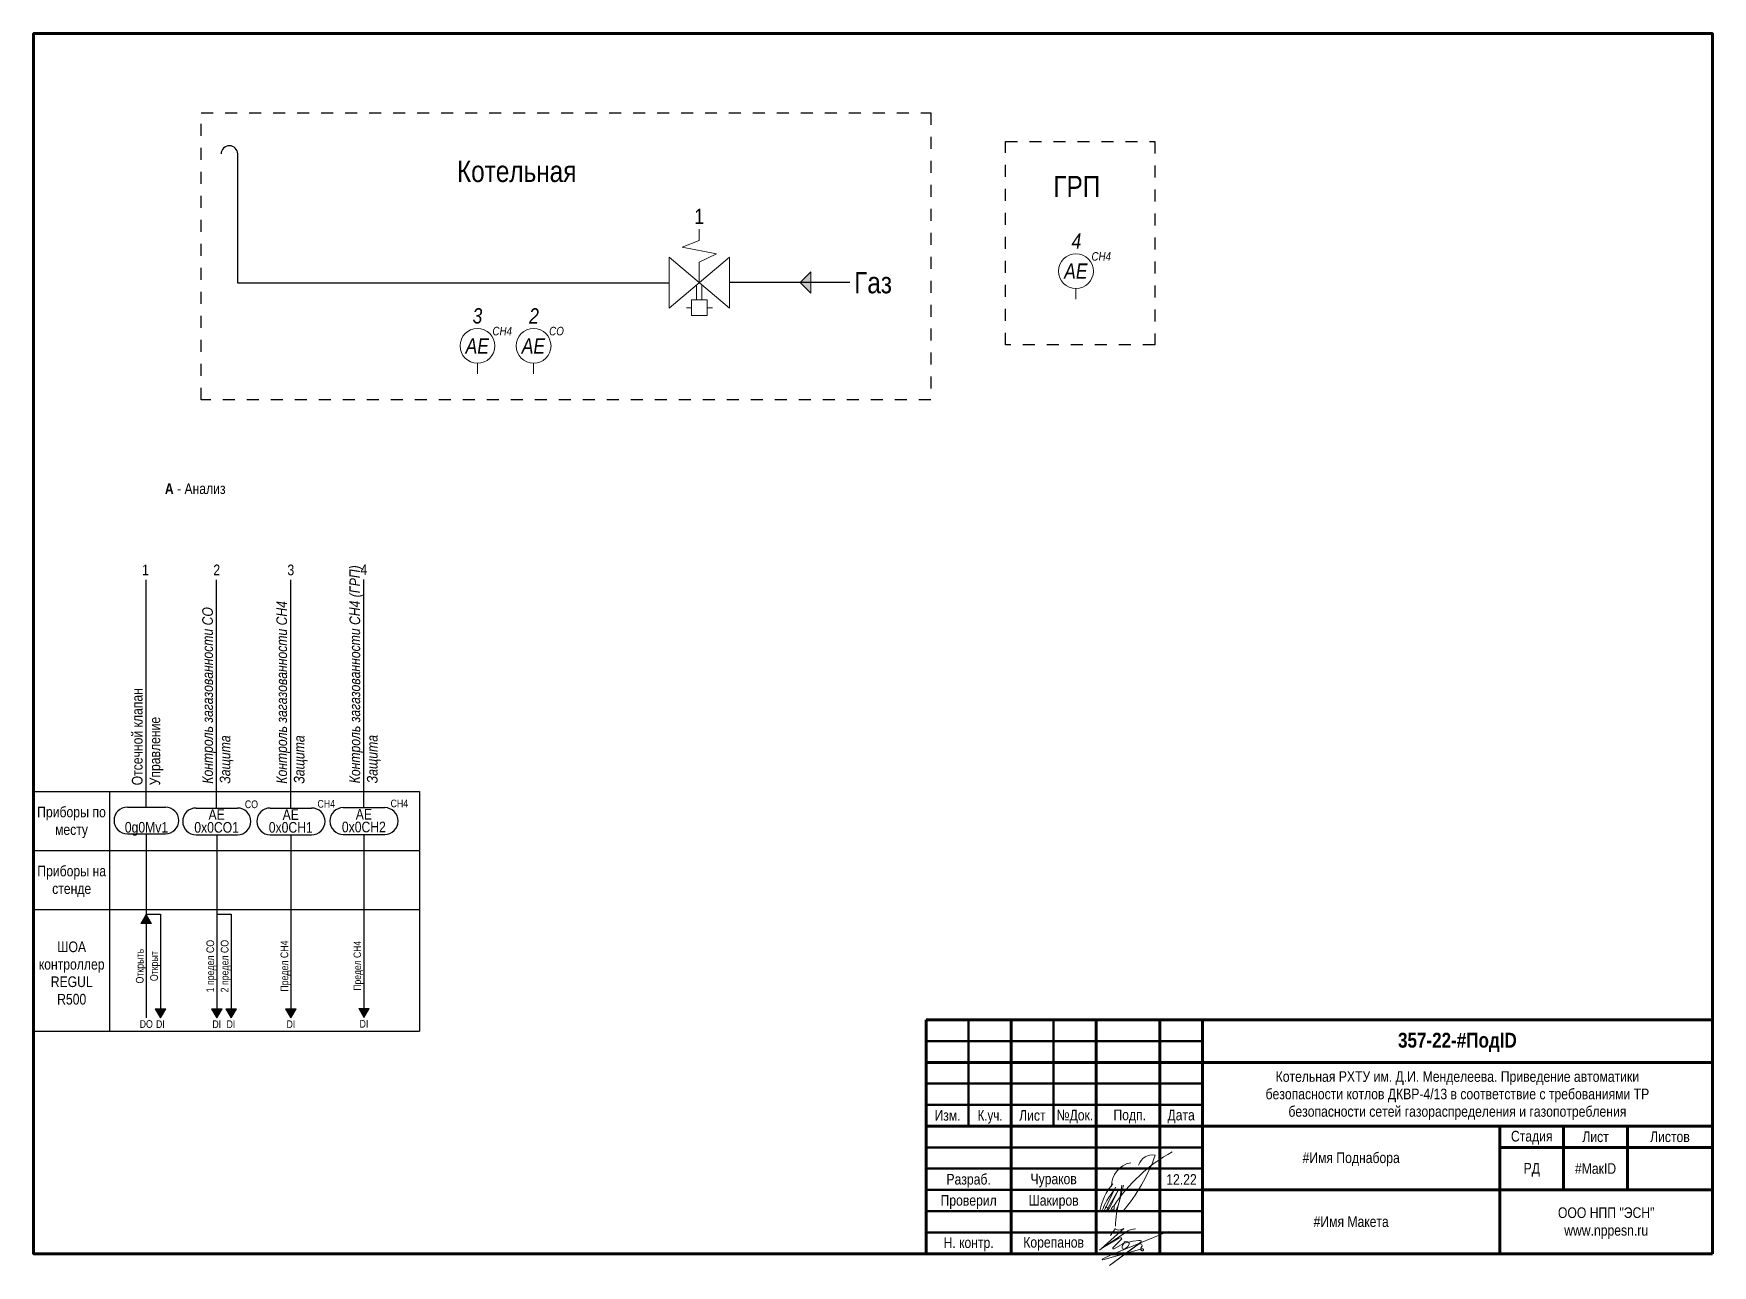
# Model space of a CAD drawing. Header units: millimetres. Extents: x -6000 to 26000, y -6000 to 26000.
# Drawn here: x 20 to 415, y -626.9 to -337.1 of the extents above; entities that cross this region are included whole.
import ezdxf

# ---------------------------------------------------------------- set-up
doc = ezdxf.new("R2010")
doc.units = ezdxf.units.MM
doc.header["$MEASUREMENT"] = 0
doc.linetypes.add('Штриховая', pattern=[5.644444, 2.822222, -2.822222])
for name, color, linetype, lineweight in [('0_Ном._пера__1', 7, 'Continuous', 15), ('0_Ном._пера__241', 7, 'Continuous', 50), ('0_Ном._пера__246', 7, 'Continuous', 100), ('2D - Общий_Ном._пера__1', 7, 'Continuous', 15), ('2D - Общий_Ном._пера__21', 7, 'Continuous', 30), ('Аннотация - Текст_Ном._пера__1', 7, 'Continuous', 15), ('Чертеж и Рисунок_Ном._пера__1', 7, 'Continuous', 15), ('Чертеж и Рисунок_Ном._пера__21', 7, 'Continuous', 30)]:
    doc.layers.add(name, color=color, linetype=linetype, lineweight=lineweight)
doc.layers.add('0_Ном._пера__9', color=7, linetype='Continuous', lineweight=15, true_color=0x3dad99)
doc.layers.add('2D - Общий', color=7, linetype='Continuous')
doc.styles.add('СГЕНЕРИР_СТИЛЬ_1', font='ARIALN.TTF')
doc.styles.add('СГЕНЕРИР_СТИЛЬ_2', font='')
doc.styles.add('СГЕНЕРИР_СТИЛЬ_4', font='ARIALN.TTF')
doc.styles.get('СГЕНЕРИР_СТИЛЬ_2').set_extended_font_data('Arial Narrow', italic=True)

# ---------------------------------------------------------------- blocks, each defined once
blk = doc.blocks.new('Линия_7', base_point=(46.51, -544.29))
at = {"layer": '2D - Общий', "linetype": 'Continuous', "lineweight": 0, "true_color": 0x000000}
blk.add_hatch(color=18, dxfattribs=at).paths.add_polyline_path([(46.51, -544.29), (45.26, -546.45), (47.76, -546.45)])
at = {"layer": '2D - Общий_Ном._пера__1', "color": 7, "linetype": 'Continuous', "lineweight": 15}
for p, q in [((46.51, -544.29), (45.26, -546.45)), ((46.51, -544.29), (47.76, -546.45)), ((47.76, -546.45), (45.26, -546.45))]:
    blk.add_line(p, q, dxfattribs=at)
at = {"layer": '2D - Общий_Ном._пера__21', "color": 7, "linetype": 'Continuous', "lineweight": 30}
blk.add_line((46.51, -546.45), (46.51, -568.67), dxfattribs=at)
blk = doc.blocks.new('Линия_8', base_point=(49.88, -544.29))
at = {"layer": '2D - Общий', "linetype": 'Continuous', "lineweight": 0, "true_color": 0x000000}
blk.add_hatch(color=18, dxfattribs=at).paths.add_polyline_path([(49.88, -568.67), (51.13, -566.5), (48.63, -566.5)])
at = {"layer": '2D - Общий_Ном._пера__1', "color": 7, "linetype": 'Continuous', "lineweight": 15}
for p, q in [((48.63, -566.5), (51.13, -566.5)), ((49.88, -568.67), (48.63, -566.5)), ((49.88, -568.67), (51.13, -566.5))]:
    blk.add_line(p, q, dxfattribs=at)
at = {"layer": '2D - Общий_Ном._пера__21', "color": 7, "linetype": 'Continuous', "lineweight": 30}
blk.add_line((49.88, -544.29), (49.88, -566.5), dxfattribs=at)
blk = doc.blocks.new('Линия_9', base_point=(63.1, -544.29))
at = {"layer": '2D - Общий', "linetype": 'Continuous', "lineweight": 0, "true_color": 0x000000}
blk.add_hatch(color=18, dxfattribs=at).paths.add_polyline_path([(63.1, -568.68), (64.35, -566.51), (61.85, -566.51)])
at = {"layer": '2D - Общий_Ном._пера__1', "color": 7, "linetype": 'Continuous', "lineweight": 15}
for p, q in [((61.85, -566.51), (64.35, -566.51)), ((63.1, -568.68), (61.85, -566.51)), ((63.1, -568.68), (64.35, -566.51))]:
    blk.add_line(p, q, dxfattribs=at)
at = {"layer": '2D - Общий_Ном._пера__21', "color": 7, "linetype": 'Continuous', "lineweight": 30}
blk.add_line((63.1, -544.29), (63.1, -566.51), dxfattribs=at)
blk = doc.blocks.new('Линия_10', base_point=(66.48, -544.29))
at = {"layer": '2D - Общий', "linetype": 'Continuous', "lineweight": 0, "true_color": 0x000000}
blk.add_hatch(color=18, dxfattribs=at).paths.add_polyline_path([(66.48, -568.68), (67.73, -566.51), (65.23, -566.51)])
at = {"layer": '2D - Общий_Ном._пера__1', "color": 7, "linetype": 'Continuous', "lineweight": 15}
for p, q in [((65.23, -566.51), (67.73, -566.51)), ((66.48, -568.68), (65.23, -566.51)), ((66.48, -568.68), (67.73, -566.51))]:
    blk.add_line(p, q, dxfattribs=at)
at = {"layer": '2D - Общий_Ном._пера__21', "color": 7, "linetype": 'Continuous', "lineweight": 30}
blk.add_line((66.48, -544.29), (66.48, -566.51), dxfattribs=at)
blk = doc.blocks.new('Линия_11', base_point=(80.54, -544.29))
at = {"layer": '2D - Общий', "linetype": 'Continuous', "lineweight": 0, "true_color": 0x000000}
blk.add_hatch(color=18, dxfattribs=at).paths.add_polyline_path([(80.54, -568.68), (81.79, -566.51), (79.29, -566.51)])
at = {"layer": '2D - Общий_Ном._пера__1', "color": 7, "linetype": 'Continuous', "lineweight": 15}
for p, q in [((79.29, -566.51), (81.79, -566.51)), ((80.54, -568.68), (79.29, -566.51)), ((80.54, -568.68), (81.79, -566.51))]:
    blk.add_line(p, q, dxfattribs=at)
at = {"layer": '2D - Общий_Ном._пера__21', "color": 7, "linetype": 'Continuous', "lineweight": 30}
blk.add_line((80.54, -544.29), (80.54, -566.51), dxfattribs=at)
blk = doc.blocks.new('Линия_12', base_point=(97.74, -544.2))
at = {"layer": '2D - Общий', "linetype": 'Continuous', "lineweight": 0, "true_color": 0x000000}
blk.add_hatch(color=18, dxfattribs=at).paths.add_polyline_path([(97.74, -568.59), (98.99, -566.42), (96.49, -566.42)])
at = {"layer": '2D - Общий_Ном._пера__1', "color": 7, "linetype": 'Continuous', "lineweight": 15}
for p, q in [((96.49, -566.42), (98.99, -566.42)), ((97.74, -568.59), (96.49, -566.42)), ((97.74, -568.59), (98.99, -566.42))]:
    blk.add_line(p, q, dxfattribs=at)
at = {"layer": '2D - Общий_Ном._пера__21', "color": 7, "linetype": 'Continuous', "lineweight": 30}
blk.add_line((97.74, -544.2), (97.74, -566.42), dxfattribs=at)

msp = doc.modelspace()

# ---------------------------------------------------------------- hatches: boundary and pattern name
at = {"layer": 'Чертеж и Рисунок_Ном._пера__1', "linetype": 'Continuous', "lineweight": 15}
msp.add_hatch(color=7, dxfattribs=at).paths.add_polyline_path([(200.4, -395.7), (202.9, -398.2), (202.9, -393.2)])

# ---------------------------------------------------------------- linework, layer by layer
at = {"layer": '0_Ном._пера__241', "color": 7, "linetype": 'Continuous', "lineweight": 50}
for p, q in [((240, -569.12), (240, -594.12)), ((260, -569.12), (260, -594.12)), ((230, -574.12), (295, -574.12)), ((230, -584.12), (295, -584.12)), ((295, -589.12), (230, -589.12)), ((295, -599.12), (230, -599.12)), ((295, -604.12), (230, -604.12)), ((295, -609.12), (230, -609.12)), ((295, -614.12), (230, -614.12)), ((295, -619.12), (230, -619.12))]:
    msp.add_line(p, q, dxfattribs=at)
at = {"layer": '0_Ном._пера__246', "color": 7, "linetype": 'Continuous', "lineweight": 100}
for p, q in [((415, -569.12), (230, -569.12)), ((230, -569.12), (230, -624.12)), ((250, -569.12), (250, -624.12)), ((270, -569.12), (270, -624.12)), ((285, -569.12), (285, -624.12)), ((295, -569.12), (295, -624.12)), ((415, -579.12), (230, -579.12)), ((415, -594.12), (230, -594.12)), ((365, -624.12), (365, -594.12)), ((380, -594.12), (380, -609.12)), ((395, -594.12), (395, -609.12)), ((415, -599.12), (365, -599.12)), ((415, -609.12), (295, -609.12))]:
    msp.add_line(p, q, dxfattribs=at)
at = {"layer": '0_Ном._пера__246', "color": 7, "linetype": 'Continuous', "lineweight": 100, "flags": 128}
msp.add_lwpolyline([(415, -624.12), (415, -337.12), (20, -337.12), (20, -624.12)], close=True, dxfattribs=at)
at = {"layer": '0_Ном._пера__9', "color": 135, "linetype": 'Continuous', "lineweight": 15, "true_color": 0x3dad99}
for p, q in [((275.49, -611.75), (276.47, -607.99)), ((275.49, -611.75), (276.07, -608.02)), ((274.54, -608.46), (271.86, -614.01)), ((272.35, -614.11), (275.1, -609.32)), ((275.1, -609.32), (272.84, -614.01)), ((273.33, -614.11), (273.51, -613.79)), ((274.27, -613.18), (274.13, -614.22)), ((274.53, -614.27), (275.27, -612.52))]:
    msp.add_line(p, q, dxfattribs=at)
at = {"layer": '0_Ном._пера__9', "color": 135, "linetype": 'Continuous', "lineweight": 15, "true_color": 0x3dad99, "flags": 128}
for points in [[(273.37, -619.88), (274.48, -618.24, -0.414214), (274.51, -618.24), (274.64, -618.33, 0.267949), (275.98, -618.43), (276.48, -618.19, -0.775573), (276.51, -618.22), (271.17, -622.97), (270.81, -623.31), (270.95, -623.17, 0.030067), (271.39, -622.8), (276.91, -619.11, -0.091908), (278.11, -618.52), (279.12, -618.26, -0.933541), (279.19, -618.38)], [(271.87, -622.49), (275.11, -620.64, -0.08719), (275.64, -620.41), (275.75, -620.39, -0.702393), (275.98, -620.72), (273.94, -622.75, 0.136086), (273.9, -622.86, 0.443716), (274.02, -623), (274.18, -623, 0.161222), (274.25, -622.97), (276.29, -621.77, -0.026522), (276.38, -621.71, -0.768791), (276.46, -621.78), (276.23, -622.22, 0.105043), (276.11, -622.63, 0.43472), (276.54, -623.09, 0.16132), (276.66, -623.05), (277.28, -622.59, 0.102211), (277.56, -622.28), (277.58, -622.24, -0.023478), (277.62, -622.18, 0.197304), (277.75, -621.62, 0.161257), (277.69, -621.51, 0.094433), (277.46, -621.36), (277.44, -621.35, 0.083774), (277.2, -621.3, 0.05387), (276.8, -621.31, 0.985858), (276.69, -621.63), (278.65, -621.2, -0.027151), (278.73, -621.18), (280.02, -621.04, -0.046388), (280.15, -621.04), (280.38, -621.05, -0.65616), (280.5, -621.41), (273.14, -626.88), (279.32, -622.39), (280.16, -621.83), (280.27, -621.81, -0.038414), (280.38, -621.8), (280.48, -621.8), (280.5, -621.81, -0.402341), (280.8, -622.41, 0.020676), (280.78, -622.47), (280.55, -622.85, 0.467701), (280.83, -623.46, 0.131652), (281.07, -623.37, 0.726247), (280.97, -623), (280.88, -622.99, 0.115506), (280.74, -623), (274.6, -624.71), (271.6, -625.54), (271.48, -625.53, -0.747293), (271.44, -625.38), (273.5, -624.4), (286.93, -618.93)]]:
    msp.add_lwpolyline(points, format="xyb", dxfattribs=at)
at = {"layer": '0_Ном._пера__9', "color": 135, "linetype": 'Continuous', "lineweight": 15, "true_color": 0x3dad99}
for centre, radius, start, end in [((306.41, -633.95), 38.51, 118.6981, 146.8966), ((279.27, -608.26), 5.66, 101.6434, 180.3746), ((243.78, -586.61), 42.61, 319.6537, 340.3805), ((283.34, -604.39), 3.52, 80.6082, 161.7985), ((283.79, -616.35), 13.12, 138.6736, 169.7126), ((286.05, -619.36), 15.59, 139.9163, 160.3208), ((296.11, -618), 21.55, 163.167, 179.0964), ((272.19, -613.81), 0.668, 353.3227, 96.6773), ((273.35, -613.51), 0.661, 268.7016, 341.1724)]:
    msp.add_arc(centre, radius, start, end, dxfattribs=at)
msp.add_ellipse((273.9, -613.58), major_axis=(0.248, 0.662), ratio=0.421875, dxfattribs=at)
at = {"layer": '2D - Общий_Ном._пера__21', "color": 7, "linetype": 'Continuous', "lineweight": 30}
for p, q in [((46.51, -519.07), (46.51, -465.64)), ((63.07, -519.14), (63.07, -465.65)), ((80.51, -519.14), (80.51, -465.65)), ((97.71, -519.05), (97.71, -465.56)), ((20, -515.43), (110.83, -515.43)), ((37.84, -515.43), (37.84, -571.8)), ((110.83, -515.43), (110.83, -571.8)), ((42.08, -519.07), (51.02, -519.07)), ((58.23, -519.29), (67.98, -519.29)), ((75.67, -519.29), (85.42, -519.29)), ((92.87, -519.2), (102.62, -519.2)), ((20, -529.29), (110.83, -529.29)), ((42.08, -525.37), (51.02, -525.37)), ((46.51, -525.46), (46.51, -544.29)), ((58.23, -525.59), (67.98, -525.59)), ((63.1, -525.59), (63.1, -544.29)), ((75.67, -525.59), (85.42, -525.59)), ((80.54, -525.59), (80.54, -544.29)), ((92.87, -525.5), (102.62, -525.5)), ((97.74, -525.5), (97.74, -544.2)), ((20, -543.18), (110.83, -543.18)), ((46.51, -544.29), (49.88, -544.29)), ((63.1, -544.29), (66.48, -544.29)), ((20, -571.8), (110.83, -571.8))]:
    msp.add_line(p, q, dxfattribs=at)
for centre, start, end in [((42.08, -522.22), 90, 270), ((51.02, -522.22), 270, 90), ((58.23, -522.44), 90, 270), ((67.98, -522.44), 270, 90), ((75.67, -522.44), 90, 270), ((85.42, -522.44), 270, 90), ((92.87, -522.35), 90, 270), ((102.62, -522.35), 270, 90)]:
    msp.add_arc(centre, 3.15, start, end, dxfattribs=at)
at = {"layer": 'Чертеж и Рисунок_Ном._пера__1', "color": 7, "linetype": 'Continuous', "lineweight": 15}
for p, q in [((176.63, -385.8), (176.63, -383.09)), ((172.58, -387.33), (176.63, -385.8)), ((183.71, -401.67), (169.56, -389.72)), ((169.56, -389.72), (169.56, -401.67)), ((169.56, -401.67), (183.71, -389.72)), ((180.68, -388.95), (172.58, -387.33)), ((176.63, -390.85), (180.68, -388.95)), ((176.63, -395.7), (176.63, -390.86)), ((183.71, -389.72), (183.71, -401.67)), ((200.4, -395.7), (202.9, -393.2)), ((202.9, -393.2), (202.9, -398.2)), ((176.01, -396.22), (176.01, -399.77)), ((177.26, -399.77), (177.26, -396.22)), ((200.4, -395.7), (202.9, -398.2)), ((265.25, -399.6), (265.25, -397.1)), ((174.81, -401.61), (173.61, -401.61)), ((174.81, -399.77), (178.5, -399.77)), ((174.81, -403.46), (174.81, -399.77)), ((176.01, -399.77), (177.26, -399.77)), ((178.5, -399.77), (178.5, -403.46)), ((178.5, -401.61), (179.7, -401.61)), ((178.5, -403.46), (174.81, -403.46)), ((124.43, -417.17), (124.43, -414.67)), ((137.64, -417.17), (137.64, -414.67))]:
    msp.add_line(p, q, dxfattribs=at)
for centre in [(265.25, -393), (124.43, -410.58), (137.64, -410.58)]:
    msp.add_arc(centre, 4.1, 90, 89.8448, dxfattribs=at)
at = {"layer": 'Чертеж и Рисунок_Ном._пера__21', "color": 7, "linetype": 'Штриховая', "lineweight": 30}
for p, q in [((59.44, -355.73), (231.07, -355.73)), ((59.44, -423.28), (59.44, -355.73)), ((231.07, -355.73), (231.07, -423.28)), ((248.66, -362.53), (283.82, -362.53)), ((248.66, -410.31), (248.66, -362.53)), ((283.82, -362.53), (283.82, -410.31)), ((283.82, -410.31), (248.66, -410.31)), ((231.07, -423.28), (59.44, -423.28))]:
    msp.add_line(p, q, dxfattribs=at)
at = {"layer": 'Чертеж и Рисунок_Ном._пера__21', "color": 7, "linetype": 'Continuous', "lineweight": 30}
for p, q in [((68.03, -395.79), (68.03, -365.44)), ((151.85, -395.79), (68.03, -395.79)), ((169.56, -395.79), (151.85, -395.79)), ((205.22, -395.7), (183.71, -395.7)), ((212.08, -395.7), (202.9, -395.7))]:
    msp.add_line(p, q, dxfattribs=at)
msp.add_arc((66.08, -365.44), 1.95, 0, 180, dxfattribs=at)

# ---------------------------------------------------------------- block references
at = {"layer": '2D - Общий', "color": 7, "linetype": 'Continuous', "lineweight": 30}
for name, p in [('Линия_7', (46.51, -544.29)), ('Линия_8', (49.88, -544.29)), ('Линия_9', (63.1, -544.29)), ('Линия_10', (66.48, -544.29)), ('Линия_11', (80.54, -544.29)), ('Линия_12', (97.74, -544.2))]:
    msp.add_blockref(name, p, dxfattribs=at)

# ---------------------------------------------------------------- texts
at = {"layer": '0_Ном._пера__1', "color": 7, "linetype": 'Continuous', "lineweight": 15, "attachment_point": 5}
for s, insert, char_height, style in [('\\A1;{\\pqc;\\fArial Narrow|b1|i0|c204|p34;357-22\\fArial Narrow|b1|i0|c204|p34;-\\fArial Narrow|b1|i0|c204|p34;#ПодID}', (355, -574.41), 3.5, 'СГЕНЕРИР_СТИЛЬ_4'), ('\\A1;{\\pqc;\\fArial Narrow|b0|i0|c204|p34;Изм.}', (235.04, -591.6), 2.5, 'СГЕНЕРИР_СТИЛЬ_1'), ('\\A1;{\\W0.950000x;\\pqc;\\fArial Narrow|b0|i0|c204|p34;К.уч.}', (245.04, -591.95), 2.5, 'СГЕНЕРИР_СТИЛЬ_1'), ('\\A1;{\\pqc;\\fArial Narrow|b0|i0|c204|p34;Лист}', (255, -591.6), 2.5, 'СГЕНЕРИР_СТИЛЬ_1'), ('\\A1;{\\pqc;\\fArial Narrow|b0|i0|c204|p34;№Док.}', (265, -591.88), 2.5, 'СГЕНЕРИР_СТИЛЬ_1'), ('\\A1;{\\pqc;\\fArial Narrow|b0|i0|c204|p34; Подп.}', (277.5, -591.84), 2.5, 'СГЕНЕРИР_СТИЛЬ_1'), ('\\A1;{\\pqc;\\fArial Narrow|b0|i0|c204|p34;Дата}', (290, -591.88), 2.5, 'СГЕНЕРИР_СТИЛЬ_1'), ('\\A1;{\\pqc;\\fArial Narrow|b0|i0|c204|p34;Стадия}', (372.5, -596.84), 2.5, 'СГЕНЕРИР_СТИЛЬ_1'), ('\\A1;{\\pqc;\\fArial Narrow|b0|i0|c204|p34;Лист}', (387.5, -596.63), 2.5, 'СГЕНЕРИР_СТИЛЬ_1'), ('\\A1;{\\pqc;\\fArial Narrow|b0|i0|c204|p34;Листов}', (405, -596.63), 2.5, 'СГЕНЕРИР_СТИЛЬ_1'), ('\\A1;{\\pqc;\\fArial Narrow|b0|i0|c204|p34;#Имя Поднабора}', (330, -601.93), 2.5, 'СГЕНЕРИР_СТИЛЬ_1'), ('\\A1;{\\pqc;\\fArial Narrow|b0|i0|c204|p34;РД}', (372.5, -604.4), 2.5, 'СГЕНЕРИР_СТИЛЬ_1'), ('\\A1;{\\pqc;\\fArial Narrow|b0|i0|c204|p34;#МакID}', (387.5, -604.1), 2.5, 'СГЕНЕРИР_СТИЛЬ_1'), ('\\A1;{\\pqc;\\fArial Narrow|b0|i0|c204|p34;#Имя Макета}', (330, -616.6), 2.5, 'СГЕНЕРИР_СТИЛЬ_1')]:
    msp.add_mtext(s, dxfattribs=dict(at, insert=insert, char_height=char_height, style=style))
at = {"layer": '0_Ном._пера__1', "color": 7, "linetype": 'Continuous', "lineweight": 15, "insert": (355, -586.93), "char_height": 2.5, "width": 102.1134, "attachment_point": 5, "line_spacing_factor": 0.984993, "style": 'СГЕНЕРИР_СТИЛЬ_1'}
msp.add_mtext('\\A1;{\\pqc;\\fArial Narrow|b0|i0|c204|p34;Котельная РХТУ им. Д.И. Менделеева. Приведение автоматики безопасности котлов ДКВР-4/13 в соответствие с требованиями ТР безопасности сетей газораспределения и газопотребления}', dxfattribs=at)
at = {"layer": '0_Ном._пера__1', "color": 7, "linetype": 'Continuous', "lineweight": 15, "insert": (390, -616.93), "char_height": 2.5, "attachment_point": 5, "line_spacing_factor": 0.996855, "style": 'СГЕНЕРИР_СТИЛЬ_1'}
msp.add_mtext('\\A1;{\\pqc;\\fArial Narrow|b0|i0|c204|p34;ООО НПП "ЭСН"\\P\\pqc;\\fArial Narrow|b0|i0|c204|p34;www.nppesn.ru}', dxfattribs=at)
at = {"layer": 'Аннотация - Текст_Ном._пера__1', "color": 7, "linetype": 'Continuous', "lineweight": 15}
for s, insert, char_height, attachment_point, style in [('\\A1;{\\pql;\\fArial Narrow|b1|i0|c204|p34;A \\fArial Narrow|b0|i0|c204|p34;- Анализ}', (50.89, -442.92), 2.5, 1, 'СГЕНЕРИР_СТИЛЬ_4'), ('\\A1;{\\pqc;\\fArial Narrow|b0|i0|c204|p34;1}', (46.33, -462.02), 2.5, 2, 'СГЕНЕРИР_СТИЛЬ_1'), ('\\A1;{\\pqc;\\fArial Narrow|b0|i0|c204|p34;2}', (63.09, -462.03), 2.5, 2, 'СГЕНЕРИР_СТИЛЬ_1'), ('\\A1;{\\pqc;\\fArial Narrow|b0|i0|c204|p34;3}', (80.52, -462.03), 2.5, 2, 'СГЕНЕРИР_СТИЛЬ_1'), ('\\A1;{\\pqc;\\fArial Narrow|b0|i0|c204|p34;4}', (97.72, -461.95), 2.5, 2, 'СГЕНЕРИР_СТИЛЬ_1'), ('\\A1;{\\pqc;\\fArial Narrow|b0|i0|c204|p34;C\\fArial Narrow|b0|i0|c204|p34;H4}', (88.86, -517.4), 1.8, 2, 'СГЕНЕРИР_СТИЛЬ_1'), ('\\A1;{\\pqc;\\fArial Narrow|b0|i0|c204|p34;CH4}', (106.06, -517.31), 1.8, 2, 'СГЕНЕРИР_СТИЛЬ_1'), ('\\A1;{\\pqc;\\fArial Narrow|b0|i0|c204|p34;AE}', (63.07, -519.56), 2.5, 2, 'СГЕНЕРИР_СТИЛЬ_1'), ('\\A1;{\\pqc;\\fArial Narrow|b0|i0|c204|p34;CO}', (71.26, -517.51), 1.8, 2, 'СГЕНЕРИР_СТИЛЬ_1'), ('\\A1;{\\pqc;\\fArial Narrow|b0|i0|c204|p34;AE}', (80.51, -519.59), 2.5, 2, 'СГЕНЕРИР_СТИЛЬ_1'), ('\\A1;{\\pqc;\\fArial Narrow|b0|i0|c204|p34;AE}', (97.71, -519.51), 2.5, 2, 'СГЕНЕРИР_СТИЛЬ_1'), ('\\A1;{\\pqc;\\fArial Narrow|b0|i0|c204|p34;0\\fArial Narrow|b0|i0|c204|p34;g\\fArial Narrow|b0|i0|c204|p34;0\\fArial Narrow|b0|i0|c204|p34;Mv\\fArial Narrow|b0|i0|c204|p34;1}', (46.56, -522.57), 2.5, 2, 'СГЕНЕРИР_СТИЛЬ_1'), ('\\A1;{\\pqc;\\fArial Narrow|b0|i0|c204|p34;0\\fArial Narrow|b0|i0|c204|p34;x\\fArial Narrow|b0|i0|c204|p34;0CO1}', (63.07, -522.59), 2.5, 2, 'СГЕНЕРИР_СТИЛЬ_1'), ('\\A1;{\\pqc;\\fArial Narrow|b0|i0|c204|p34;0\\fArial Narrow|b0|i0|c204|p34;x\\fArial Narrow|b0|i0|c204|p34;0CH1}', (80.51, -522.59), 2.5, 2, 'СГЕНЕРИР_СТИЛЬ_1'), ('\\A1;{\\pqc;\\fArial Narrow|b0|i0|c204|p34;0x0CH\\fArial Narrow|b0|i0|c204|p34;2}', (97.71, -522.5), 2.5, 2, 'СГЕНЕРИР_СТИЛЬ_1'), ('\\A1;{\\pqc;\\fArial Narrow|b0|i0|c204|p34;DO}', (46.51, -569.2), 1.8, 2, 'СГЕНЕРИР_СТИЛЬ_1'), ('\\A1;{\\pqc;\\fArial Narrow|b0|i0|c204|p34;DI}', (49.83, -569.23), 1.8, 2, 'СГЕНЕРИР_СТИЛЬ_1'), ('\\A1;{\\pqc;\\fArial Narrow|b0|i0|c204|p34;DI}', (63.09, -569.24), 1.8, 2, 'СГЕНЕРИР_СТИЛЬ_1'), ('\\A1;{\\pqc;\\fArial Narrow|b0|i0|c204|p34;DI}', (66.43, -569.24), 1.8, 2, 'СГЕНЕРИР_СТИЛЬ_1'), ('\\A1;{\\pqc;\\fArial Narrow|b0|i0|c204|p34;DI}', (80.53, -569.24), 1.8, 2, 'СГЕНЕРИР_СТИЛЬ_1'), ('\\A1;{\\pqc;\\fArial Narrow|b0|i0|c204|p34;DI}', (97.73, -569.15), 1.8, 2, 'СГЕНЕРИР_СТИЛЬ_1'), ('\\A1;{\\pqc;\\fArial Narrow|b0|i0|c204|p34;Разраб.}', (240, -605.36), 2.5, 2, 'СГЕНЕРИР_СТИЛЬ_1'), ('\\A1;{\\pqc;\\fArial Narrow|b0|i0|c204|p34;Чураков}', (260, -605.28), 2.5, 2, 'СГЕНЕРИР_СТИЛЬ_1'), ('\\A1;{\\pqc;\\fArial Narrow|b0|i0|c204|p34;12.22}', (290.08, -605.42), 2.5, 2, 'СГЕНЕРИР_СТИЛЬ_1'), ('\\A1;{\\pqc;\\fArial Narrow|b0|i0|c204|p34;Проверил}', (240, -610.33), 2.5, 2, 'СГЕНЕРИР_СТИЛЬ_1'), ('\\A1;{\\pqc;\\fArial Narrow|b0|i0|c204|p34;Шакиров}', (260, -610.33), 2.5, 2, 'СГЕНЕРИР_СТИЛЬ_1'), ('\\A1;{\\pqc;\\fArial Narrow|b0|i0|c204|p34;Н. контр.}', (240, -620.28), 2.5, 2, 'СГЕНЕРИР_СТИЛЬ_1'), ('\\A1;{\\pqc;\\fArial Narrow|b0|i0|c204|p34;Корепанов}', (260, -620.19), 2.5, 2, 'СГЕНЕРИР_СТИЛЬ_1')]:
    msp.add_mtext(s, dxfattribs=dict(at, insert=insert, char_height=char_height, attachment_point=attachment_point, style=style))
at = {"layer": 'Аннотация - Текст_Ном._пера__1', "color": 7, "linetype": 'Continuous', "lineweight": 15, "char_height": 2.5, "rotation": 90}
for s, insert, attachment_point, line_spacing_factor, style in [('\\A1;{\\pql;\\fArial Narrow|b0|i1|c204|p34;Контроль загазованности СН4 (ГРП)\\P\\pql;\\fArial Narrow|b0|i1|c204|p34;Защита}', (94.33, -513.47), 1, 0.985274, 'СГЕНЕРИР_СТИЛЬ_2'), ('\\A1;{\\pql;\\fArial Narrow|b0|i1|c204|p34;Контроль загазованности СО\\P\\pql;\\fArial Narrow|b0|i1|c204|p34;Защита}', (59.69, -513.56), 1, 0.985274, 'СГЕНЕРИР_СТИЛЬ_2'), ('\\A1;{\\pql;\\fArial Narrow|b0|i1|c204|p34;Контроль загазованности \\fArial Narrow|b0|i1|c204|p34;CH4\\P\\pql;\\fArial Narrow|b0|i1|c204|p34;Защита}', (77.13, -513.56), 1, 0.985274, 'СГЕНЕРИР_СТИЛЬ_2'), ('\\A1;{\\pqc;\\fArial Narrow|b0|i0|c204|p34;Отсечной клапан\\P\\pql;\\fArial Narrow|b0|i0|c204|p34;Управление}', (43.13, -502.52), 2, 0.996855, 'СГЕНЕРИР_СТИЛЬ_1')]:
    msp.add_mtext(s, dxfattribs=dict(at, insert=insert, attachment_point=attachment_point, line_spacing_factor=line_spacing_factor, style=style))
at = {"layer": 'Аннотация - Текст_Ном._пера__1', "color": 7, "linetype": 'Continuous', "lineweight": 15, "char_height": 2.5, "attachment_point": 2, "style": 'СГЕНЕРИР_СТИЛЬ_1'}
for s, insert, line_spacing_factor in [('\\A1;{\\pqc;\\fArial Narrow|b0|i0|c204|p34;Приборы по\\P\\pqc;\\fArial Narrow|b0|i0|c204|p34;месту}', (28.92, -518.97), 0.996771), ('\\A1;{\\pqc;\\fArial Narrow|b0|i0|c204|p34;ШОА\\P\\pqc;\\fArial Narrow|b0|i0|c204|p34;контроллер\\P\\pqc;\\fArial Narrow|b0|i0|c204|p34;REGUL\\P\\pqc;\\fArial Narrow|b0|i0|c204|p34;R\\fArial Narrow|b0|i0|c204|p34;5\\fArial Narrow|b0|i0|c204|p34;00}', (28.97, -550.68), 0.986333)]:
    msp.add_mtext(s, dxfattribs=dict(at, insert=insert, line_spacing_factor=line_spacing_factor))
at = {"layer": 'Аннотация - Текст_Ном._пера__1', "color": 7, "linetype": 'Continuous', "lineweight": 15, "insert": (28.97, -532.85), "char_height": 2.5, "width": 16.3851, "attachment_point": 2, "line_spacing_factor": 0.996256, "style": 'СГЕНЕРИР_СТИЛЬ_1'}
msp.add_mtext('\\A1;{\\pqc;\\fArial Narrow|b0|i0|c204|p34;Приборы \\fArial Narrow|b0|i0|c204|p34;на стенде}', dxfattribs=at)
at = {"layer": 'Аннотация - Текст_Ном._пера__1', "color": 7, "linetype": 'Continuous', "lineweight": 15, "attachment_point": 2, "rotation": 90, "style": 'СГЕНЕРИР_СТИЛЬ_1'}
for s, insert, char_height in [('\\A1;{\\pqc;\\fArial Narrow|b0|i0|c204|p34;Открыть}', (44.08, -556.48), 1.8), ('\\A1;{\\pqc;\\fArial Narrow|b0|i0|c204|p34;Открыт}', (47.45, -556.48), 1.8), ('\\A1;{\\pqc;\\fArial Narrow|b0|i0|c204|p34;1\\fArial Narrow|b0|i0|c204|p34; предел\\fArial Narrow|b0|i0|c204|p34; СО}', (60.67, -556.48), 1.8), ('\\A1;{\\pqc;\\fArial Narrow|b0|i0|c204|p34;2\\fArial Narrow|b0|i0|c204|p34; предел\\fArial Narrow|b0|i0|c204|p34; СО}', (64.05, -556.48), 1.8), ('\\A1;{\\pqc;\\fArial Narrow|b0|i0|c204|p34;П\\fArial Narrow|b0|i0|c204|p34;редел С\\fArial Narrow|b0|i0|c204|p34;H4}', (78.11, -556.48), 1.8), ('\\A1;{\\pqc;\\fArial Narrow|b0|i0|c204|p34;Предел СH4}', (95.29, -556.4), 1.7481)]:
    msp.add_mtext(s, dxfattribs=dict(at, insert=insert, char_height=char_height))
at = {"layer": 'Чертеж и Рисунок_Ном._пера__1', "color": 7, "linetype": 'Continuous', "lineweight": 15, "attachment_point": 7}
for s, insert, char_height, style in [('\\A1;{\\pql;\\fArial Narrow|b0|i0|c204|p34;Котельная}', (119.62, -372.1), 5, 'СГЕНЕРИР_СТИЛЬ_1'), ('\\A1;{\\pql;\\fArial Narrow|b0|i0|c204|p34;ГРП}', (259.98, -375.59), 5, 'СГЕНЕРИР_СТИЛЬ_1'), ('\\A1;{\\pql;\\fArial Narrow|b0|i0|c204|p34;1}', (175.48, -381.92), 3.6, 'СГЕНЕРИР_СТИЛЬ_1'), ('\\A1;{\\pql;\\fArial Narrow|b0|i1|c204|p34;4}', (264.21, -387.74), 3.6, 'СГЕНЕРИР_СТИЛЬ_2'), ('\\A1;{\\pql;\\fArial Narrow|b0|i1|c204|p34;CH4}', (268.91, -390.56), 2, 'СГЕНЕРИР_СТИЛЬ_2'), ('\\A1;{\\pql;\\fArial Narrow|b0|i0|c204|p34;Газ}', (213.1, -398.28), 5, 'СГЕНЕРИР_СТИЛЬ_1'), ('\\A1;{\\pql;\\fArial Narrow|b0|i1|c204|p34;AE}', (262.47, -394.8), 3.6, 'СГЕНЕРИР_СТИЛЬ_2'), ('\\A1;{\\pql;\\fArial Narrow|b0|i1|c204|p34;3}', (123.28, -405.37), 3.6, 'СГЕНЕРИР_СТИЛЬ_2'), ('\\A1;{\\pql;\\fArial Narrow|b0|i1|c204|p34;2}', (136.6, -405.32), 3.6, 'СГЕНЕРИР_СТИЛЬ_2'), ('\\A1;{\\pql;\\fArial Narrow|b0|i1|c204|p34;C}', (127.96, -408.13), 2, 'СГЕНЕРИР_СТИЛЬ_2'), ('\\A1;{\\pql;\\fArial Narrow|b0|i1|c204|p34;H4}', (129.63, -408.1), 2, 'СГЕНЕРИР_СТИЛЬ_2'), ('\\A1;{\\pql;\\fArial Narrow|b0|i1|c204|p34;C}', (141.31, -408.13), 2, 'СГЕНЕРИР_СТИЛЬ_2'), ('\\A1;{\\pql;\\fArial Narrow|b0|i1|c204|p34;O}', (142.98, -408.13), 2, 'СГЕНЕРИР_СТИЛЬ_2'), ('\\A1;{\\pql;\\fArial Narrow|b0|i1|c204|p34;AE}', (121.65, -412.38), 3.6, 'СГЕНЕРИР_СТИЛЬ_2'), ('\\A1;{\\pql;\\fArial Narrow|b0|i1|c204|p34;AE}', (134.86, -412.38), 3.6, 'СГЕНЕРИР_СТИЛЬ_2')]:
    msp.add_mtext(s, dxfattribs=dict(at, insert=insert, char_height=char_height, style=style))

doc.saveas('drawing.dxf')
